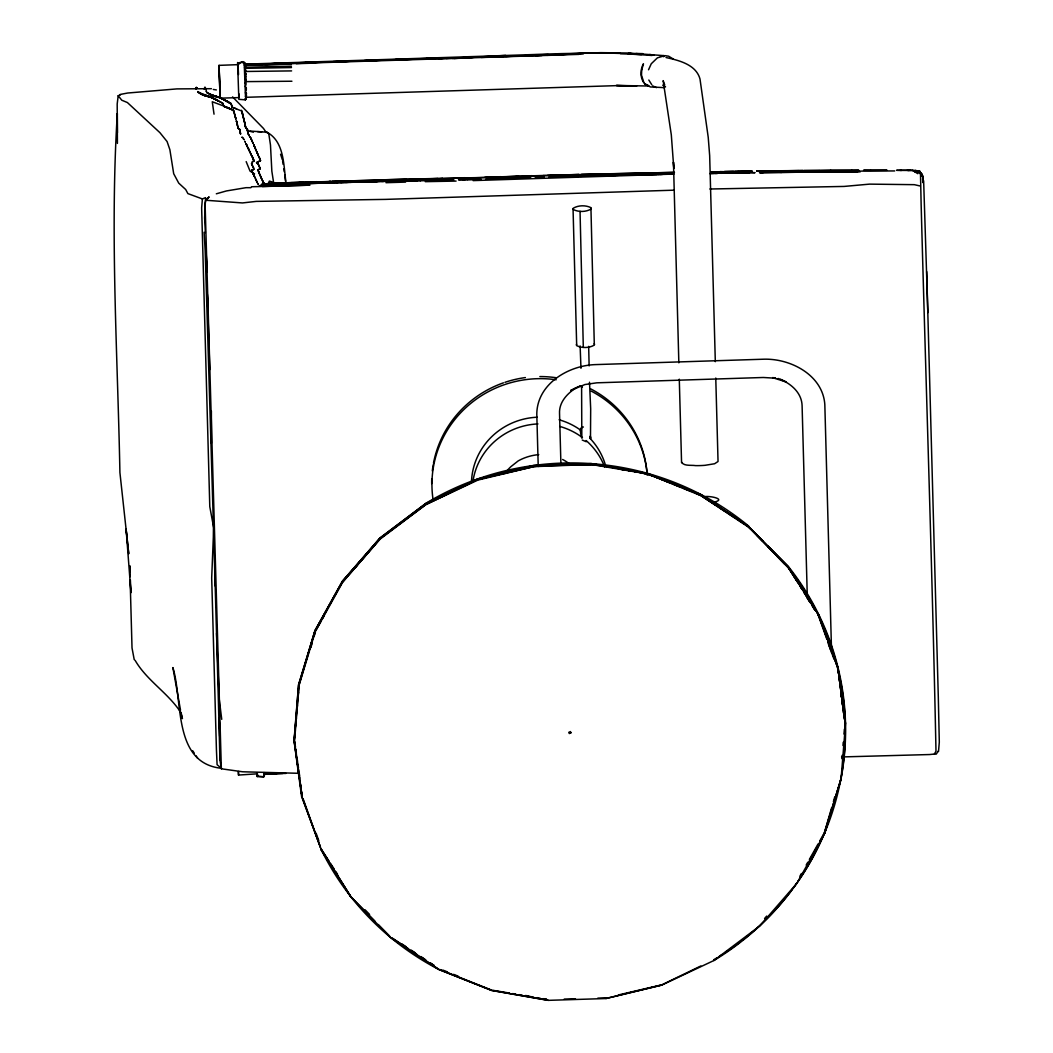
<?xml version="1.0" encoding="UTF-8"?>
<svg xmlns="http://www.w3.org/2000/svg" width="1053" height="1053" viewBox="0 0 1053 1053"><rect width="100%" height="100%" fill="white"/><g stroke="black" fill="none" stroke-linecap="round" stroke-linejoin="round"><path stroke-width="1.5" d="M442.299 178.549L457.989 178.154L386.306 179.76M464.715 178.049L484.906 177.496L457.989 177.996L464.715 177.707M237.873 64.654L219.037 65.365L220.077 98.192L238.965 97.587L239.057 93.98M298.631 773.297L242.664 771.783L221.354 768.795L219.919 759.779L219.959 750.723M238.623 771.454L238.531 775.061L257.485 773.81M263.961 772.56L263.882 776.64L257.261 776.574L256.906 773.178M406.458 179.418L417.659 178.931M431.098 178.615L437.824 178.299M303.382 182.472L314.597 181.8L274.201 183.261L303.396 182.13M316.848 182.024L332.537 181.485L314.597 181.906L316.848 181.682M246.112 95.77L245.402 99.838L246.363 96.929L245.402 99.838L238.847 99.337L237.583 62.509M581.822 438.18L581.598 385.859M246.389 96.336L246.402 95.468L245.481 99.087L246.402 95.468M120.49 94.888L118.199 95.705L121.766 100.206L127.4 102.549L159.924 132.678L167.085 141.55L169.875 149.697L173.692 173.719L178.734 183.13L185.697 189.527L187.895 193.607L202.387 198.938L205.546 197.635L204.637 217.918L205.348 232.516L204.124 232.239L205.164 250.693C210.192 420.45 215.615 590.022 219.919 759.779M257.353 774.547L257.261 776.574M264.816 773.81L263.948 775.587L264.553 772.678M841.558 756.949L929.575 754.54L934.366 754.053L935.985 751.21C932.234 568.699 926.021 386.372 921.125 203.874L920.506 174.114L918.887 172.81M921.388 175.969L921.507 174.35L921.783 175.983M351.057 897.248L321.297 849.771L302.066 796.989L294.156 741.088L298.604 684.937L315.018 631.063L342.449 581.374L379.988 538.662L425.86 504.598L477.667 479.497L533.726 466.018L591.365 464.478L648.043 474.034L701.324 495.055L748.841 526.711L788.315 567.712L818.681 614.926L837.977 667.668L845.533 723.332L841.044 779.286L824.67 833.384L797.042 883.112L759.726 925.995L713.868 960.533L661.903 985.042L605.923 998.534L548.363 1000.35L491.738 990.491L438.522 969.352L390.926 937.868L351.057 897.248L320.875 849.429M379.988 538.662L342.804 581.98L315.347 631.484L299.013 685.411L294.524 741.391L302.066 796.989M202.387 198.938L201.649 207.823L209.784 506.651L213.706 527.856L211.692 577.926L216.431 749.815L217.089 764.702L221.499 768.308C172.481 763.135 183.13 700.35 172.876 667.576L180.524 710.143M257.748 183.498L257.222 182.511M294.748 737.008L295.301 730.598M295.709 725.78L296.393 717.777M296.933 711.367L297.486 704.957M298.038 698.547L298.578 692.137M294.156 741.088L299.013 685.411M841.834 758.634L842.124 755.356M842.966 745.524L843.256 742.247M843.966 734.046L844.388 729.137M256.392 180.563L255.866 179.615M438.14 180.116L439.404 180.076L427.228 180.339L439.404 180.076M425.846 180.471L426.86 180.392L399.798 181.116L412.328 180.668L411.065 180.905M244.085 62.746L244.164 61.995L245.507 97.1L246.389 93.006L245.481 93.098L246.297 87.847L245.349 86.622L246.191 83.753L245.244 83.003L246.126 81.621L245.823 73.315M255.063 177.694C254.931 177.115 255.918 179.563 253.26 173.942L254.194 175.812L253.26 173.942M253.325 173.929L252.825 173.008M252.904 173.008L251.97 171.165M118.199 95.705L117.186 103.984L117.409 143.405M254.063 169.178L253.576 168.269M922.902 180.879L922.955 177.667L922.546 179.286M257.603 776.232L258.13 775.456L257.603 776.232L263.171 776.838M715.764 378.04L718.041 461.504L714.605 463.741L705.049 465.308A21.323 4.791 -1.6 0 1 695.612 465.623C691.373 464.873 683.963 466.374 681.646 462.254M282.744 773.442L264.777 774.166L263.882 776.64L264.632 773.428M258.314 155.41C258.906 157.463 257.327 153.343 258.209 155.291M256.142 150.316C256.721 152.33 255.168 148.302 256.037 150.197M713.026 172.087L719.897 171.836L710.749 172.06L713.052 172.008M938.513 751.552L939.302 742.115L938.315 697.507L926.693 271.621M204.295 89.413L204.506 88.531M205.611 200.241L209.113 196.872L205.862 200.254L205.085 203.4L221.354 768.795M245.573 76.211L245.086 78.054L246.126 81.621L291.918 81.226M263.882 776.64L264.843 773.205M663.693 56.757L664.009 55.638L628.575 53.032L600.776 52.65L557.919 54.216M831.594 807.848L824.407 832.726A270.345 265.948 9.6 0 1 798.056 881.256M833.397 801.623L834.739 796.963M310.872 647.595L312.241 642.87M314.057 636.565L315.426 631.826M299.263 684.121L315.071 630.444L342.988 580.861L379.949 537.965L425.767 503.505L477.746 479.062L533.66 465.479L591.26 463.636L647.911 473.508L701.008 494.686L748.222 526.21L788.526 566.698A275.925 268.739 -6.9 0 1 840.992 779.023L824.407 832.726L819.655 841.163M824.578 833.528L840.702 779.733M245.402 99.838L246.363 96.929M819.129 170.573L830.791 170.362L798.227 170.599L802.86 170.533M777.39 170.941L798.227 170.573L770.467 170.876L777.417 170.862M573.056 208.915L573.306 208.204C578.387 205.164 585.626 205.045 590.93 207.638L594.313 345.094C589.232 348.148 581.98 348.253 576.689 345.66L573.056 208.915L573.424 209.6C578.716 212.206 585.968 212.087 591.049 209.047L591.299 208.336M576.32 344.976L576.57 344.265M241.479 110.275L241.598 110.96L232.002 107.209M648.543 69.774L651.254 63.772L657.427 57.823L664.969 55.651L668.629 56.204L673.262 59.021M245.283 99.298L246.231 97.06M254.629 176.746L254.115 175.812M799.859 876.293L801.438 873.49M806.19 865.053L807.783 862.249M809.362 859.432L818.076 843.966M315.887 630.247L320.691 621.823M322.297 619.006L323.89 616.189M251.983 164.663L251.496 163.781L252.562 162.688L251.575 163.781L252.812 166.453L251.904 164.676M938.078 751.237L936.301 754.106L934.366 754.053M232.094 109.854L233.279 110.196M628.22 53.953L649.359 55.282L650.004 54.374M355.427 567.554L357.52 565.092M361.705 560.183L364.838 556.497M367.984 552.812L372.17 547.902M374.263 545.454L378.448 540.544M342.804 581.98L380.186 539.07L425.86 504.598L477.825 480.102L533.805 466.637L591.365 464.478M764.57 918.532L766.702 916.084M243.046 61.6L238.728 63.904L238.096 62.917L238.728 63.904M200.544 93.717L211.429 97.389L222.657 103.168L223.381 104.563L222.578 103.181L211.771 97.284L202.874 94.744L197.846 91.545L198.135 92.322C204.006 96.81 211.995 96.336 218.01 100.627M578.9 54.374L244.454 65.102L245.494 64.154L561.578 53.611L600.658 52.834L620.467 53.44M425.57 503.624L379.843 538.267L342.396 581.124L314.9 630.694L298.539 684.7L294.037 740.614L301.579 796.45L320.454 847.31L303.106 798.819M578.084 386.596C568.502 392.256 558.946 401.364 559.538 413.421L560.92 464.307M381.844 537.109L400.14 523.433M402.746 521.485L417.12 510.731M419.739 508.783L426.268 503.9L477.746 479.062L532.12 466.242M664.009 55.638L660.363 56.085M211.337 95.165L220.235 97.666L231.305 104.063L220.235 97.481L211.113 95.178M220.235 97.666L211.442 95.02L206.599 92.44C206.678 92.111 216.957 98.521 220.011 97.402M575.622 387.899L570.687 390.505L584.889 384.542L596.827 382.818L763.307 377.487L775.6 378.211L772.705 377.566M583.375 426.965L580.782 428.255L580.216 430.085L581.23 436.89M505.664 55.401L473.087 57.349L244.612 64.588L264.303 63.957M700.864 965.97L661.968 984.779L618.322 994.98M581.532 174.364L674.46 172.389L580.308 174.508M718.409 173.126L727.057 173.14L718.409 173.126L721.437 173.297M736.876 172.797L727.412 173.087L740.93 172.916L736.876 172.797L739.917 172.982M810.718 172.087L759.463 172.653L815.404 172.047L810.731 172.1M258.617 186.289L264.856 185.025L273.833 185.249M238.254 63.114L241.611 61.969L243.914 63.325M259.314 157.871L259.038 157.134M258.946 157.002L258.683 156.265L259.933 158.648L259.407 157.989M384.016 181.34L368.221 181.919L386.833 181.182M216.326 193.805L226.421 190.948L246.06 187.671L250.917 187.697M291.602 70.906L245.744 71.472L244.612 67.26L291.431 66.181M605.923 998.507L661.903 985.042M477.667 479.497L533.805 466.637A275.544 268.37 -6.9 0 1 701.193 495.779L748.841 526.711M245.099 62.785L245.494 64.154L244.612 64.588L264.303 63.917M712.368 502.557C727.939 499.504 710.749 495.766 705.036 496.608M530.791 175.917L534.279 175.917L529.777 175.89L532.015 175.667M908.397 170.547L910.766 170.349L901.289 170.336L910.766 170.349M329.049 181.498L330.3 181.261M845.954 172.047L848.31 171.85L829.488 171.968L847.244 171.81M120.068 94.467L127.716 93.019L176.891 88.9L211.416 88.689M390.768 181.261L398.797 180.984L386.267 181.366M420.094 180.695L421.358 180.471L413.329 180.721M648.99 86.017L616.36 85.464L636.723 86.017L616.716 85.635L246.284 97.297M496.832 178.681L485.551 179.234L499.096 178.668L494.581 178.839M491.619 177.312L498.359 177.049L489.382 177.194L491.606 176.957M500.596 177.009L516.299 176.299L498.345 176.891L500.583 176.667M289.917 182.919L292.168 182.63M298.907 182.617L301.145 182.327M307.871 182.314L314.597 181.8M518.55 176.43L529.791 176.048L516.299 176.312L518.537 176.088M578.36 176.338L580.611 176.206L566.988 176.693L570.515 176.43M543.269 175.496L547.771 175.509L534.279 175.759L543.269 175.64M554.51 175.364L579.295 174.469L547.757 175.364L554.497 175.009M601.092 175.746L603.356 175.627L594.603 175.785L602.329 175.601M347.924 182.287L341.146 182.656L359.191 182.051L345.66 182.432M614.741 175.417L617.019 175.298L603.356 175.64L615.992 175.259M715.553 173.442L717.83 173.324L710.156 173.548M437.824 178.655L442.299 178.194M465.229 179.55L458.45 179.76L467.479 179.576M474.258 179.51L476.522 179.405L462.965 179.681M660.428 174.416L662.706 174.311L649.319 174.522L657.111 174.469M473.073 180.603L673.92 174.061M758.95 171.086L760.885 171.047L756.633 171.047L760.885 171.047M548.863 177.207L562.46 176.72L548.863 177.207L553.391 176.97M397.534 181.221L399.798 181.024M714.25 173.179L732.77 172.508M406.458 179.076L377.343 180.01L386.306 179.747M507.138 178.457L508.138 178.378L499.096 178.773L508.138 178.378M856.681 171.771L848.31 171.863L860.209 171.85M274.201 183.261L275.202 183.183M471.994 179.497L467.479 179.602M281.401 184.42L273.372 184.736L286.942 184.183L282.415 184.354M403.299 180.984L404.313 180.905M416.83 180.668L414.329 180.734L417.844 180.603M439.391 180.181L453.935 179.839L440.391 180.129M385.977 182.696L405.589 182.103M907.094 170.402L910.174 170.204M350.175 182.314L352.439 182.169M583.625 53.374L546.889 55.322M275.188 183.288L278.69 183.09M709.814 173.548L716.79 173.297M543.309 177.22L544.335 177.246L535.279 177.536L540.373 177.536M922.797 182.524L923.126 181.564M579.598 176.18L571.529 176.562M583.559 53.703L481.247 57.415M431.098 178.602L417.659 178.944M517.181 178.181L521.696 177.931L512.653 178.326L517.181 178.075M515.075 55.835L502.478 56.335L510.389 56.164M527.592 55.296L548.271 54.532M535.437 55.796L541.979 55.519M359.191 182.051L355.677 182.195L358.191 182.13M377.237 181.577L373.723 181.721L376.237 181.656M658.125 174.416L661.666 174.272M505.703 56.454L535.424 55.282M551.811 465.163L533.726 465.86L551.733 465.452M558.38 464.913L591.26 463.636L647.582 473.85L701.008 494.686M244.454 65.102L438.259 58.086M438.232 58.428L444.563 58.191L438.232 58.428L443.05 58.27M466.729 57.362L473.06 57.125M473.087 57.349L438.272 58.652L441.444 58.56M452.514 58.468L466.769 57.968L446.182 58.441M674.17 190.172L385.556 199.386L256.287 201.386L242.453 202.939L205.862 200.254M277.163 773.428L264.053 773.902L286.021 773.415M270.871 63.693L326.654 61.811M333.209 61.6L351.254 60.982M364.391 60.547L382.436 59.929M395.559 59.495L411.96 58.942M426.728 58.441L449.302 57.757M245.573 65.391L253.747 65.115M265.172 64.733L283.139 64.141M296.196 63.706L312.53 63.154M557.932 176.865L562.46 176.72M272.503 63.693L293.84 63.022M305.331 62.654L323.376 62.088M338.145 61.614L351.268 61.192M370.959 60.574L382.436 60.205M405.418 59.481L411.973 59.271M470.349 57.389L476.772 57.178M454.106 58.468L462.017 58.205M381.752 181.485L395.283 181.129M262.434 186.539L309.924 185.157L251.404 186.763M855.405 171.889L857.747 171.823M564.237 999.073L575.438 998.757M597.841 998.126L605.844 997.889M463.557 57.375L481.221 56.901M422.345 180.511L426.86 180.392M803.913 170.599L819.155 170.507M245.428 65.997L245.507 67.037L244.362 63.285L245.362 65.22L291.339 64.101M574.648 464.913L584.468 464.689M425.267 181.656L456.094 181.077M291.484 67.563L245.586 68.313L244.612 67.26M734.678 171.428L737.877 171.376L734.652 171.323M709.893 189.013L844.072 186.434L869.541 184.13L914.32 184.67L920.375 186.039M535.411 54.953L561.604 54.69L535.398 54.73M318.572 183.222L332.116 182.801L305.028 183.722L318.572 183.209M811.336 171.363L894.708 170.928M783.261 172.166L857.155 171.889M648.082 85.227L644.581 83.858L650.399 86.951L663.93 87.623M635.959 53.466L642.738 53.637M620.717 53.808L634.354 54.23M653.992 172.837L655.69 172.929M286.429 185.236C283.296 167.414 285.363 142.326 266.988 132.217L257.537 131.625M647.648 54.901L653.874 55.243M635.499 54.23L641.474 54.572M723.016 173.034L726.043 173.218M760.029 172.455L763.083 172.639M248.679 130.98L261.684 131.822M778.628 172.218L781.681 172.416M551.114 176.97L552.404 177.062M649.359 55.282L652.083 55.493M213.285 89.452L216.352 89.926M621.731 469.599L624.956 470.125M628.193 470.665L631.418 471.191M634.656 471.731L637.881 472.257M641.119 472.797L647.582 473.85L670.234 482.972M493.146 990.346L509.349 993.045M512.587 993.584L515.825 994.124M519.063 994.664L522.301 995.203M525.552 995.743L533.647 997.099M536.885 997.639L540.123 998.178M543.361 998.718L546.599 999.258L543.374 998.665M628.575 53.032L635.867 54.282M548.363 1000.35L491.554 990.36L438.522 969.352A275.544 268.37 -6.9 0 1 321.297 849.758M525.565 995.493L528.803 996.072M230.989 109.367L232.252 109.63L224.737 106.643L230.989 109.367L228.54 108.09M666.009 57.533C678.843 60.35 696.033 64.47 699.995 78.988L708.221 137.311L709.669 155.647L715.316 361.679M250.245 131.388L253.391 132.191M202.887 95.046L211.877 97.547L217.918 100.785M202.531 94.928L211.429 97.389L217.695 100.522M211.113 94.902L220.235 97.481M211.771 97.284L198.056 92.322M231.041 103.286L220.024 97.784L209.02 93.835M232.252 109.63L223.855 106.471M772.77 377.724L786.262 381.976L780.681 379.396M211.429 97.389L200.768 93.954L211.877 97.547M233.042 107.538L236.517 108.775M228.896 107.959L212.272 101.746L214.035 114.185M442.931 970.116L447.499 971.932M453.58 974.354L458.147 976.157M439.772 969.51L491.527 990.07M673.249 484.183L680.804 487.223M683.818 488.434L691.373 491.475M694.388 492.686L698.916 494.515M648.043 474.034L701.193 495.779L748.657 527.263L788.315 567.712A275.544 268.37 -6.9 0 1 713.868 960.533M582.23 440.036L586.245 441.733M652.702 85.898L656.467 87.623M228.435 101.786L220.024 97.784M778.167 378.475C790 382.805 801.662 392.085 802.096 405.655L807.282 596.037M912.503 170.296L917.808 173.692M219.761 97.613L229.027 102.404M254.563 173.877L250.048 171.112L246.178 161.622M408.446 948.753L392.124 938.091L438.245 968.905M411.17 950.53L416.606 954.084M420.7 956.756L426.136 960.31M430.216 962.982L434.297 965.64L430.256 962.876M701.785 496.016L715.369 504.927M719.449 507.599L724.885 511.166M728.952 513.838L734.389 517.405M737.113 519.182L743.905 523.644M401.812 943.87L405.879 946.581M411.289 950.201L415.356 952.926M420.779 956.545L424.833 959.257M665.549 86.886L662.929 85.03L664.812 86.767M245.362 65.22L245.257 64.47M244.257 63.193L245.494 64.154M259.064 166.098L260.302 168.796L257.656 169.981L260.223 168.796L259.828 167.888M266.988 132.217L268.778 133.731L270.476 145.024L271.845 171.205L273.569 182.34L269.397 181.09L267.857 184.038L262.118 183.604L262.684 185.802M260.525 176.325L261.42 178.22L259.328 173.534L260.604 176.325M748.222 526.21L751.658 529.672M753.935 531.989L763.083 541.216M767.65 545.836L788.223 566.606L818.194 614.241L837.425 666.997M757.081 535.529L762.78 541.281M768.466 547.034L787.815 566.606L798.121 582.928M374.868 921.072L351.004 896.88L321.033 848.85L328.878 860.933M378.277 924.534L389.636 936.051M232.568 96.889L263.474 128.44L266.343 132.625M768.137 547.112L772.612 551.733M777.101 556.353L784.933 564.434M365.088 909.805L369.59 914.478M259.907 167.888L258.683 165.203L259.143 166.098M651.82 84.806L648.819 80.028M180.813 712.512C168.19 692.953 146.709 680.514 135.087 660.284M192.66 750.723L194.318 753.224M195.963 755.725L197.622 758.239M330.629 863.618L334.117 868.975M335.868 871.66L337.605 874.345M807.125 597.92L809.731 601.987M812.337 606.054L814.93 610.121L812.442 606.028M802.425 589.719L799.846 585.639L801.399 588.351M804.137 592.444L816.167 611.477M787.815 566.606L797.16 581.559M803.952 592.431L810.744 603.303M594.195 343.699L594.563 344.397M919.967 171.402L921.336 174.403L920.743 172.929M664.706 84.845L663.14 80.647L671.314 134.876L673.802 168.414L673.459 162.136L678.843 362.811M827.948 642.751L830.699 650.267M818.681 614.926L837.819 667.971L845.427 723.516M316.071 833.134L318.796 840.689M817.878 614.189L826.75 638.96M828.961 645.147L833.95 659.073M245.862 74.289L244.809 71.117L245.744 71.472L245.665 69.801M280.559 154.212L282.388 159.819M180.524 711.973L182.419 718.607L181.155 712.96M134.231 659.665L132.02 647.95L130.138 580.006M590.68 437.93L590.272 436.087L590.483 438.851L590.68 408.827L589.509 382.213M282.625 161.32L283.099 164.334M283.823 168.849L284.297 171.863M284.784 174.877L285.468 181.155M220.077 98.192L219.037 65.365L220.169 94.586M238.531 775.061L238.202 771.862M840.728 693.901L841.189 697.086M841.9 701.864L842.374 705.049M842.848 708.235L843.545 713.013M844.019 716.198L844.493 719.383L843.019 708.287M295.419 746.695L294.708 741.825L295.34 746.564M295.893 749.947L296.354 753.198M297.064 758.068L297.525 761.319M297.999 764.557L298.473 767.808M299.17 772.678L299.644 775.929M294.458 742.036L299.5 777.864M299.96 781.129L300.645 786.012M301.092 789.263L301.79 794.159M837.635 668.589L838.28 673.354M838.715 676.526L839.359 681.291M839.794 684.463L840.439 689.228M840.873 692.4L841.518 697.165M841.939 700.35L842.597 705.102M295.775 749.736L296.419 754.501M296.841 757.673L297.499 762.438M297.92 765.61L298.565 770.375M298.999 773.547L299.644 778.312M300.079 781.497L300.724 786.262M301.158 789.434L301.579 792.606M221.735 719.344L219.156 698.56L216.563 633.366M923.639 180.734L927.838 312.636M238.044 65.786L238.531 74.513M923.073 180.866L923.178 182.511M220.169 737.087L219.169 718.238L219.643 736.244M130.019 572.029L129.73 565.685L130.045 576.82M130.375 579.966L130.954 592.681L126.11 529.159L128.742 553.773L119.91 472.547C117.594 352.9 109.881 233.213 117.331 113.592L117.409 132.796M206.941 270.279L206.112 251.364L206.743 272.437M207.296 293.853L209.771 369.642M207.323 294.34L208.244 316.032M580.124 345.95L580.966 368.287M831.594 652.834L824.828 404.694C822.933 374.96 790.211 358.046 762.991 359.231L595.945 364.588C568.607 365.246 537.188 383.845 536.793 413.921L538.228 466.505M679.29 379.185L681.567 462.715M588.666 346.371L589.127 365.917M580.045 211.311L583.309 347.372M922.994 179.326L922.955 177.667L922.968 179.234M246.297 87.847L246.336 89.729M214.773 560.328L215.286 586.113M246.389 93.006L246.402 94.362M211.377 411.025L211.429 443.274M431.691 483.551A107.854 105.05 -6.9 0 1 431.743 478.839M432.309 470.967A107.854 105.05 -6.9 0 1 433.204 464.742M433.481 463.202A107.854 105.05 -6.9 0 1 503.466 382.831M504.979 382.318A107.854 105.05 -6.9 0 1 525.381 377.566M539.873 376.566A107.854 105.05 -6.9 0 1 555.918 377.698M590.904 388.978A107.854 105.05 -6.9 0 1 647.147 475.087M433.336 501.281A107.854 105.05 -6.9 0 1 556.168 379.778M579.466 385.806A107.854 105.05 -6.9 0 1 582.467 386.991M591.154 391.058A107.854 105.05 -6.9 0 1 647.161 474.034M471.454 482.84A68.34 66.563 -6.9 0 1 537.135 417.225M559.13 419.778A68.34 66.563 -6.9 0 1 580.374 429.966M589.838 438.153A68.34 66.563 -6.9 0 1 605.778 466.282M472.876 481.8A68.34 66.563 -6.9 0 1 537.951 423.925M559.933 426.478A68.34 66.563 -6.9 0 1 582.454 437.587M586.1 440.536A68.34 66.563 -6.9 0 1 604.685 467.071M562.618 459.477A44.437 43.291 -6.9 0 1 570.278 464.557M504.9 473.56A44.358 43.199 -6.9 0 1 510.916 466.65L518.208 460.898A44.121 37.579 -11 0 1 538.728 454.633M797.134 882.585A270.345 265.948 9.6 0 1 794.331 886.547M792.396 889.166A270.345 265.948 9.6 0 1 742.286 940.355M739.68 942.356A270.345 265.948 9.6 0 1 724.925 952.781M722.174 954.571A270.345 265.948 9.6 0 1 719.41 956.308M716.632 958.019A270.345 265.948 9.6 0 1 713.842 959.691M425.557 503.505A275.925 268.739 -6.9 0 1 748.815 526.184M254.049 144.88L254.234 146.025L254.049 144.88M196.121 87.886L196.082 88.834L196.121 87.886M641.711 69.946L641.501 75.171L643.988 83.016C640.092 77.514 640.106 69.616 643.462 63.812L641.711 69.946M204.637 87.583L204.611 88.426L204.743 87.452M258.235 184.064L257.669 183.498L258.235 184.064M232.029 105.998L231.897 107.327L231.226 104.076L232.029 105.998M258.301 164.321L258.762 165.203L256.498 162.596L258.538 161.596L256.563 162.61L258.38 164.307M242.177 112.105L242.058 112.816L242.177 112.105M251.009 138.733C251.785 140.72 249.89 136.298 251.075 138.733M260.144 159.727L260.42 160.477L260.144 159.727M251.759 140.378L252.036 141.076L251.759 140.378M252.509 142.01L252.773 142.708L252.509 142.01M244.651 121.858L244.507 122.582L244.651 121.858M252.878 142.839L253.312 143.656L252.878 142.839M257.59 153.699L257.84 154.436L257.59 153.699M256.866 152.014L257.116 152.738L256.866 152.014M257.222 152.856L257.485 153.58L257.222 152.856M256.498 151.158L256.761 151.882L256.498 151.158M254.326 146.143L254.589 146.854L254.326 146.143M254.694 146.972L255.668 149.355L254.694 146.972M243.072 115.277L242.914 116.054L243.072 115.277M247.442 129.19L247.284 129.901L247.442 129.19M247.613 130.006L247.455 130.73L247.613 130.006M248.126 132.467L247.968 133.191L248.126 132.467M243.901 118.528L243.73 119.305L243.901 118.528M196.292 87.412L197.069 88.004L196.292 87.412M244.875 122.622L244.704 123.398L244.875 122.622M245.059 123.438L244.888 124.215L245.059 123.438M245.968 127.531L245.783 128.308L245.968 127.531M870.634 170.336L863.565 170.283L887.1 170.27L870.634 170.336M235.517 117.383L235.635 118.344L235.517 117.383M851.851 170.362L830.791 170.375L858.866 170.27L851.851 170.362M235.74 118.199L235.859 119.16L235.74 118.199M236.385 120.674L236.491 121.635L236.385 120.674M236.596 121.503L237.109 124.122L236.596 121.503M240.466 133.033L240.571 133.994L240.466 133.033M237.412 124.807L237.899 127.426L237.412 124.807M234.411 113.013L234.503 114.237L234.411 113.013M234.885 114.645L234.964 115.869L234.885 114.645M239.913 130.546L240.374 133.165L239.913 130.546M241.703 111.078L241.835 111.763L241.703 111.078M236.227 119.555L236.227 119.555M236.438 120.384L236.438 120.384M242.374 113.487L242.493 114.172L242.374 113.487M242.598 114.303L242.703 115.238L242.598 114.303M243.019 115.922L243.125 116.87L243.019 115.922M243.23 116.725L243.335 117.673L243.23 116.725M243.427 117.541L243.533 118.489L243.427 117.541M248.074 133.047L248.166 133.744L248.074 133.047M243.835 119.173L243.927 120.121L243.835 119.173M244.033 119.989L244.125 120.937L244.033 119.989M244.23 120.805L244.322 121.766L244.23 120.805M239.794 129.427L238.017 128.255L239.794 129.427M244.98 124.083L245.073 125.044L244.98 124.083M570.963 732.756L569.318 733.546L568.752 732.375L570.41 731.585L570.963 732.756M245.165 124.912L245.257 125.86L245.165 124.912M245.349 125.728L245.428 126.676L245.349 125.728M245.533 126.544L245.612 127.492L245.533 126.544M247.56 130.585L247.626 131.546L247.56 130.585M247.731 131.414L247.797 132.112L247.731 131.414M233.384 110.065L233.529 110.999L233.384 110.065M233.634 110.868L233.779 111.802L233.634 110.868M233.884 111.671L234.029 112.618L233.884 111.671M252.667 157.226L252.838 158.305L251.943 156.568L252.667 157.226M261.763 179.168L262.263 180.129L261.341 178.22L261.842 179.168M249.732 136.706L250.693 137.917L249.732 136.706M252.18 170.941L251.549 170.244L253.786 169.48L251.628 170.244L252.18 170.941M249.35 135.903L248.271 133.876L249.35 135.903M253.352 167.151L253.641 168.269L252.733 166.466L253.352 167.151M252.588 141.589L252.588 141.589M253.694 144.05L253.694 144.05M258.92 172.6L259.393 173.521L258.525 171.678L258.999 172.6M254.181 160.714L253.562 160.056L254.181 160.714L252.101 161.925L254.142 160.806M253.365 158.964L253.641 160.043L252.759 158.305L253.365 158.964M244.046 139.536L243.414 138.917L244.046 139.536M252.154 156.357L251.141 154.857L252.154 156.357M251.351 154.646L249.943 152.29L251.351 154.646M250.153 152.08L249.14 150.592L250.153 152.08M245.31 142.01L244.691 141.392L245.31 142.01M246.534 144.498L245.928 143.879L246.534 144.498M249.35 150.382L248.337 148.894L249.35 150.382M248.547 148.697L247.139 146.38L248.547 148.697M246.942 145.34L247.218 146.367L246.336 144.709L246.942 145.34M251.377 139.549L251.838 140.365L251.377 139.549M223.934 106.169L223.144 104.76L223.934 106.169M235.293 116.567L235.411 117.515L235.069 115.738L235.359 116.501M237.215 123.991L237.307 124.938L237.215 123.991M242.559 113.303L242.151 112.684L242.559 113.303M239.729 129.73L239.808 130.69L239.729 129.73M238.268 128.058L237.82 127.426L238.268 128.058M206.217 90.887L206.48 91.65L206.217 90.887M205.651 88.768L205.914 89.439L205.085 87.215L205.73 88.768M263.605 182.972L262.605 181.09L263.605 182.972M260.525 160.596L258.604 161.596L260.525 160.596M260.302 159.516L259.775 158.858L260.302 159.516M266.264 183.841L265.277 184.012L269.726 183.591L266.264 183.841M262.105 185.196L259.867 185.591L264.316 184.946L262.105 185.196M341.501 181.05L332.537 181.34L377.343 180.168L341.501 181.063M510.389 178.233L508.138 178.47L512.653 178.22L510.389 178.233M293.734 183.906L286.942 184.209L295.985 183.893L293.734 183.906M298.236 183.63L296.354 183.841L305.028 183.617L298.236 183.63M487.131 177.115L484.893 177.338L489.382 177.338L487.131 177.115M478.773 179.142L476.877 179.339L481.037 179.273L478.773 179.142M822.432 171.797L820.103 172.021L829.488 171.942L822.432 171.797M274.201 183.156L269.713 183.446L274.201 183.156M268.844 184.775L264.685 184.894L268.844 184.775M526.224 177.799L521.696 178.036L530.751 177.654L526.224 177.891M733.638 171.376L724.464 171.573L733.638 171.376M567.001 176.588L562.46 176.812L567.001 176.588M585.165 176.088L580.611 176.312L585.165 176.088M336.631 182.669L332.129 182.906L336.631 182.669M589.706 175.969L585.507 176.022L594.247 175.851L589.706 175.996M752.026 171.099L738.232 171.31L752.026 171.099M363.706 181.932L359.205 182.156L368.221 181.814L363.706 181.945M621.573 175.193L617.019 175.311L630.694 174.982L621.573 175.285M635.262 174.877L631.05 174.916L635.262 174.877M639.829 174.772L635.617 174.811L644.397 174.68L639.829 174.798M648.964 174.587L644.752 174.614L648.964 174.587M667.286 174.219L663.061 174.245L671.867 174.127L667.286 174.232M340.145 182.524L336.644 182.774L341.146 182.551L340.145 182.524M745.55 172.837L741.286 172.85L745.55 172.837M747.854 172.745L745.563 172.863L750.184 172.771L747.854 172.745M820.09 172.008L815.772 171.994L820.09 172.008M765.847 170.915L761.24 170.994L770.454 170.862L765.847 170.928M915.505 170.428L910.766 170.375L920.019 171.31L915.505 170.441M900.223 170.283L896.551 170.31L901.302 170.481L900.223 170.283M272.372 184.617L268.844 184.63L273.372 184.63L272.372 184.617M919.466 172.139L914.741 171.613L919.466 172.139M724.477 171.718L719.883 171.678L724.477 171.718M754.817 172.705L750.763 172.574L754.817 172.705M264.5 183.446L263.474 183.248L265.343 183.999L264.5 183.446M246.678 128.387L245.889 128.176L246.678 128.387M242.809 137.667L241.979 137.298L242.809 137.667M920.927 173.376L919.308 172.205L922.349 174.495L920.927 173.376M258.077 170.138L258.604 171.678L258.077 170.138M262.526 180.432L262.684 181.09L262.526 180.432M750.249 528.619L747.972 526.316L750.21 528.632M255.945 179.602L255.431 178.655L255.945 179.602M256.84 181.537L256.313 180.576L257.287 182.511L256.761 181.537M206.072 89.966L206.072 89.966M922.718 176.127L922.244 174.864L922.77 177.681L922.718 176.127"/></g></svg>
